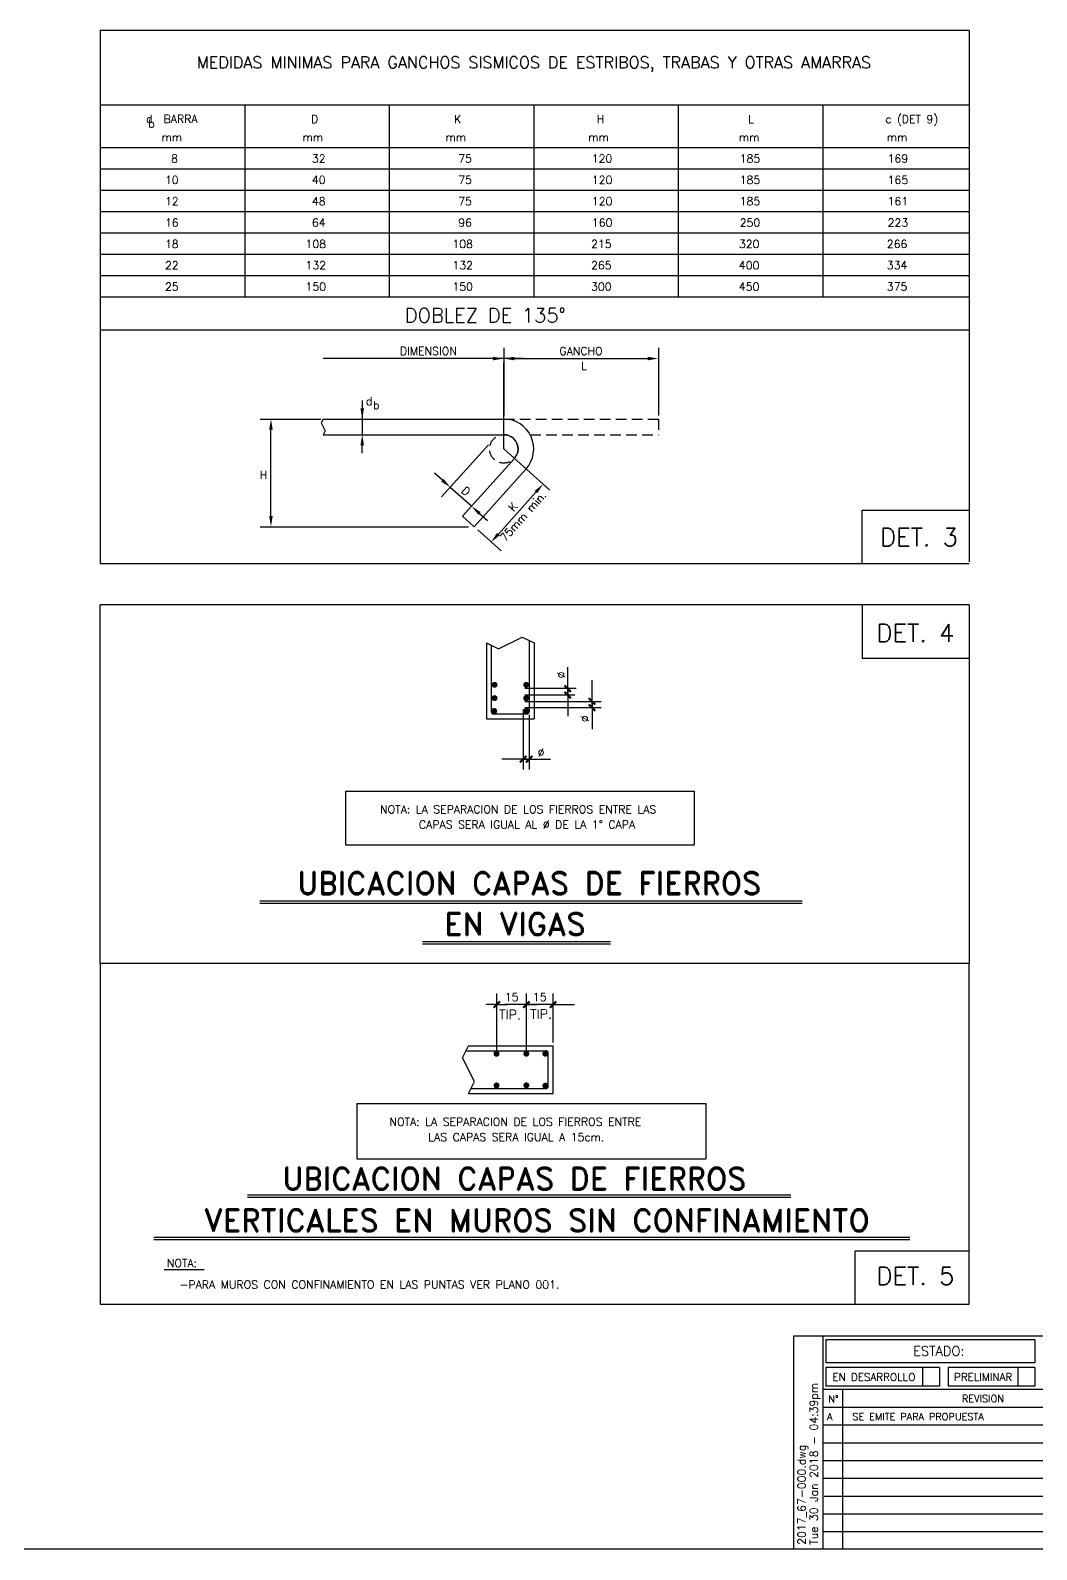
# Model space of a CAD drawing. Extents: x -5074 to 9257, y 66 to 14849.
# Drawn here: x 3174 to 4587, y 67 to 2202 of the extents above; entities that cross this region are included whole.
import ezdxf
from ezdxf.enums import TextEntityAlignment as Align

# ---------------------------------------------------------------- set-up
doc = ezdxf.new("R2010")
doc.units = 0
doc.header["$LTSCALE"] = 30
doc.header["$MEASUREMENT"] = 0
doc.linetypes.add('DASHED', pattern=[0.75, 0.5, -0.25])
doc.layers.get('0').update_dxf_attribs({"linetype": 'CONTINUOUS'})
for name, color, linetype in [('FORMATO', 7, 'CONTINUOUS'), ('RLA-CONTORNOS', 3, 'CONTINUOUS'), ('RLA-CORTES', 5, 'CONTINUOUS'), ('RLA-FORMATO', 7, 'CONTINUOUS'), ('RLA-TEXTOS1', 9, 'CONTINUOUS'), ('RLA-TEXTOS2', 6, 'CONTINUOUS')]:
    doc.layers.add(name, color=color, linetype=linetype)
doc.styles.add('ROMAND', font='romand', dxfattribs={"height": 31.5})
doc.styles.add('ROMANS', font='romans.shx', dxfattribs={"height": 11.25})
doc.styles.add('SIETE50', font='ROMAND.SHX', dxfattribs={"height": 31.5})
doc.dimstyles.new('ING20', dxfattribs={"dimscale": 50, "dimtxt": 0.27, "dimasz": 0.3, "dimexe": 0.3, "dimexo": 1, "dimgap": 0.1, "dimtad": 1, "dimlfac": 0.4, "dimzin": 12, "dimdsep": 46, "dimtxsty": 'ROMANS', "dimblk1": 'TICK1', "dimblk2": 'TICK1', "dimsah": 1, "dimcen": 0.09, "dimse1": 1, "dimse2": 1, "dimclrd": 2, "dimclre": 1, "dimclrt": 3, "dimadec": 0, "dimazin": 0, "dimtfac": 1, "dimtix": 1, "dimtmove": 2, "dimatfit": 3, "dimldrblk": 'TICK1', "dimfxl": 1, "dimtolj": 1, "dimtzin": 12, "dimarcsym": 0})

# ---------------------------------------------------------------- blocks, each defined once
blk = doc.blocks.new('TICK1')
at = {"color": 2}
for points in [[(0, 0), (-1, 0)], [(0, 0), (1, 0)]]:
    blk.add_lwpolyline(points, dxfattribs=at)
at = {"color": 2, "const_width": 0.2}
blk.add_lwpolyline([(-0.3, -0.3), (0.3, 0.3)], dxfattribs=at)
blk = doc.blocks.new('*D21')
at = {"layer": 'RLA-CORTES', "color": 2, "lineweight": -2, "transparency": 16777216}
for p, q in [((3928.5, 1292), (3928.5, 1307)), ((3928.5, 1268.1), (3928.5, 1277)), ((3928.5, 1253.1), (3928.5, 1238.1))]:
    blk.add_line(p, q, dxfattribs=at)
at = {"layer": 'RLA-CORTES', "color": 2, "lineweight": -2, "transparency": 16777216, "xscale": 15, "yscale": 15, "zscale": 15}
for p, rotation in [((3928.5, 1277), 270), ((3928.5, 1268.1), 90)]:
    blk.add_blockref('TICK1', p, dxfattribs=dict(at, rotation=rotation))
at = {"layer": 'RLA-CORTES', "color": 3, "transparency": 16777216, "insert": (3919.5, 1296.1), "char_height": 11.25, "attachment_point": 5, "rotation": 90, "style": 'ROMANS'}
blk.add_mtext('\\A1;%%C', dxfattribs=at)
blk = doc.blocks.new('*D22')
at = {"layer": 'RLA-CORTES', "color": 2, "lineweight": -2, "transparency": 16777216}
for p, q in [((3962.7, 1274.1), (3962.7, 1289.1)), ((3962.7, 1250.2), (3962.7, 1259.1)), ((3962.7, 1235.2), (3962.7, 1220.2))]:
    blk.add_line(p, q, dxfattribs=at)
at = {"layer": 'RLA-CORTES', "color": 2, "lineweight": -2, "transparency": 16777216, "xscale": 15, "yscale": 15, "zscale": 15}
for p, rotation in [((3962.7, 1259.1), 270), ((3962.7, 1250.2), 90)]:
    blk.add_blockref('TICK1', p, dxfattribs=dict(at, rotation=rotation))
at = {"layer": 'RLA-CORTES', "color": 3, "transparency": 16777216, "insert": (3952.8, 1234.7), "char_height": 11.25, "attachment_point": 5, "rotation": 90, "style": 'ROMANS'}
blk.add_mtext('\\A1;%%C', dxfattribs=at)
blk = doc.blocks.new('*D23')
at = {"layer": 'RLA-CORTES', "color": 2, "lineweight": -2, "transparency": 16777216}
for p, q in [((3851, 1177.8), (3836, 1177.8)), ((3866, 1177.8), (3874.5, 1177.8)), ((3889.5, 1177.8), (3904.5, 1177.8))]:
    blk.add_line(p, q, dxfattribs=at)
at = {"layer": 'RLA-CORTES', "color": 2, "lineweight": -2, "transparency": 16777216, "xscale": 15, "yscale": 15, "zscale": 15}
blk.add_blockref('TICK1', (3866, 1177.8), dxfattribs=at)
at = {"layer": 'RLA-CORTES', "color": 2, "lineweight": -2, "transparency": 16777216, "xscale": 15, "yscale": 15, "zscale": 15, "rotation": 180}
blk.add_blockref('TICK1', (3874.5, 1177.8), dxfattribs=at)
at = {"layer": 'RLA-CORTES', "color": 3, "transparency": 16777216, "insert": (3891.1, 1187.1), "char_height": 11.25, "attachment_point": 5, "style": 'ROMANS'}
blk.add_mtext('\\A1;%%c', dxfattribs=at)
blk = doc.blocks.new('*D33')
at = {"layer": 'RLA-CORTES', "color": 2, "lineweight": -2, "transparency": 16777216}
for p, q in [((3855.4, 832.9), (3840.4, 832.9)), ((3907.9, 832.9), (3870.4, 832.9)), ((3922.9, 832.9), (3937.9, 832.9))]:
    blk.add_line(p, q, dxfattribs=at)
at = {"layer": 'RLA-CORTES', "color": 2, "lineweight": -2, "transparency": 16777216, "xscale": 15, "yscale": 15, "zscale": 15}
blk.add_blockref('TICK1', (3870.4, 832.9), dxfattribs=at)
at = {"layer": 'RLA-CORTES', "color": 2, "lineweight": -2, "transparency": 16777216, "xscale": 15, "yscale": 15, "zscale": 15, "rotation": 180}
blk.add_blockref('TICK1', (3907.9, 832.9), dxfattribs=at)
at = {"layer": 'RLA-CORTES', "color": 3, "transparency": 16777216, "insert": (3889.2, 843.5), "char_height": 11.25, "attachment_point": 5, "style": 'ROMANS'}
blk.add_mtext('\\A1;15', dxfattribs=at)
blk = doc.blocks.new('*D34')
at = {"layer": 'RLA-CORTES', "color": 2, "lineweight": -2, "transparency": 16777216}
blk.add_line((3855.4, 832.9), (3843.8, 832.9), dxfattribs=at)
at = {"layer": 'RLA-CORTES', "color": 2, "lineweight": -2, "transparency": 16777216, "xscale": 15, "yscale": 15, "zscale": 15, "rotation": 180}
blk.add_blockref('TICK1', (3828.8, 832.9), dxfattribs=at)
at = {"layer": 'RLA-CORTES', "color": 2, "lineweight": -2, "transparency": 16777216, "xscale": 15, "yscale": 15, "zscale": 15}
blk.add_blockref('TICK1', (3870.4, 832.9), dxfattribs=at)
at = {"layer": 'RLA-CORTES', "color": 3, "transparency": 16777216, "insert": (3849.6, 843.5), "char_height": 11.25, "attachment_point": 5, "style": 'ROMANS'}
blk.add_mtext('\\A1;15', dxfattribs=at)
blk = doc.blocks.new('viñeta-rl')
at = {"layer": 'RLA-FORMATO', "color": 2, "linetype": 'Continuous'}
for p, q in [((-797.5, 298.8), (-1441, 298.8)), ((-1441, 298.8), (-1441, -1.2)), ((-1400, 298.8), (-1400, 0)), ((-1395.5, 293.8), (-1395.5, 261.3)), ((-1101.9, 293.8), (-1395.5, 293.8)), ((-1101.9, 293.8), (-1101.9, 261.3)), ((-1101.9, 261.3), (-1395.5, 261.3)), ((-1395.5, 254.6), (-1395.5, 228.6)), ((-1235.8, 254.6), (-1395.5, 254.6)), ((-1223.8, 254.6), (-1223.8, 228.6)), ((-1101.9, 254.6), (-1223.8, 254.6)), ((-797.5, 223.6), (-1400, 223.6)), ((-1235.8, 228.6), (-1395.5, 228.6)), ((-1372.5, 223.6), (-1372.5, 0)), ((-1101.9, 228.6), (-1223.8, 228.6)), ((-797.5, 198.6), (-1400, 198.6)), ((-797.5, 173.6), (-1400, 173.6)), ((-797.5, 148.6), (-1400, 148.6)), ((-797.5, 123.6), (-1400, 123.6)), ((-797.5, 98.6), (-1400, 98.6)), ((-795.7, 73.6), (-1398.2, 73.6)), ((-797.5, 48.6), (-1400, 48.6)), ((-797.5, 23.6), (-1400, 23.6))]:
    blk.add_line(p, q, dxfattribs=at)
at = {"layer": 'RLA-FORMATO', "color": 2}
for p, q in [((-1260, 254.6), (-1260, 228.6)), ((-1235.8, 254.6), (-1235.8, 228.6)), ((-1126.1, 254.6), (-1126.1, 228.6)), ((-1101.9, 254.6), (-1101.9, 228.6))]:
    blk.add_line(p, q, dxfattribs=at)
at = {"layer": 'RLA-FORMATO', "color": 5, "style": 'ROMAND'}
blk.add_text('ESTADO:', height=13.33, dxfattribs=at).set_placement((-1236.9, 277.9), align=Align.MIDDLE)
at = {"layer": 'RLA-FORMATO', "color": 4, "style": 'ROMAND'}
for s, height, p in [('EN DESARROLLO', 10.667, (-1328.2, 241.3)), ('PRELIMINAR', 10.67, (-1174.7, 241.3))]:
    blk.add_text(s, height=height, dxfattribs=at).set_placement(p, align=Align.MIDDLE)
at = {"layer": 'RLA-FORMATO', "color": 3, "linetype": 'Continuous', "style": 'ROMAND'}
blk.add_text('N%%D', height=10, dxfattribs=at).set_placement((-1385, 202.6), align=Align.BOTTOM_CENTER)
blk.add_text('REVISION', height=10, dxfattribs=at).set_placement((-1175, 211.1), align=Align.MIDDLE)
at = {"layer": 'RLA-FORMATO', "color": 4, "style": 'ROMAND'}
for tag, p in [('DESAR', (-1255.8, 233.3)), ('PRELIM', (-1123.1, 233.3)), ('PROP', (-989.6, 233.3)), ('CONST', (-823.7, 233.3))]:
    blk.add_attdef(tag, p, '', height=16, dxfattribs=at)
at = {"layer": 'RLA-FORMATO', "color": 2, "style": 'ROMANS'}
for tag, p, height in [('REVNO1', (-1394.1, 180.6), 10), ('DETNO1', (-1358.4, 180.6), 10), ('FECHA1', (-880.5, 180.6), 10), ('REVNO2', (-1394.1, 155.6), 10), ('DETNO2', (-1358.4, 155.6), 10), ('FECHA2', (-880.5, 155.6), 10), ('REVNO3', (-1394.1, 130.6), 10), ('DETNO3', (-1358.4, 130.6), 10), ('FECHA3', (-880.5, 130.6), 10), ('REVNO4', (-1394.1, 105.6), 10), ('DETNO4', (-1358.4, 105.6), 10), ('FECHA4', (-880.5, 105.6), 10), ('REVNO5', (-1394.1, 80.6), 11.2), ('DETNO5', (-1358.4, 80.6), 10), ('FECHA5', (-880.5, 80.6), 10), ('REVNO6', (-1392.3, 55.6), 10), ('DETNO6', (-1356.6, 55.6), 10), ('FECHA6', (-878.7, 55.6), 10), ('INGENIERO', (-741.1, 33.4), 10), ('DIBUJANTE', (-571.6, 33.4), 10), ('REVNO7', (-1394.1, 30.6), 10), ('DETNO7', (-1358.4, 30.6), 10), ('FECHA7', (-880.5, 30.6), 10), ('REVNO8', (-1394.1, 8.6), 10), ('DETNO8', (-1358.4, 8.6), 10), ('FECHA8', (-880.5, 8.6), 10), ('PROYECTISTA', (-740.9, 4.8), 10), ('INGENIERO', (-568.6, 4.6), 10)]:
    blk.add_attdef(tag, p, '', height=height, dxfattribs=at)
for tag, p in [('PERSNO1', (-946.6, 180.6)), ('PERSNO2', (-946.6, 155.6)), ('PERSNO3', (-946.6, 130.6)), ('PERSNO4', (-946.6, 105.6)), ('PERSNO5', (-946.6, 80.6)), ('PERSNO6', (-946.6, 55.6)), ('PERSNO7', (-946.6, 30.6)), ('PERSNO8', (-946.6, 8.6))]:
    blk.add_attdef(tag, text='', height=10, dxfattribs=at).set_placement(p, align=Align.CENTER)
at = {"layer": 'RLA-FORMATO', "color": 5, "style": 'ROMAND'}
blk.add_attdef('PROYECTO', text='', height=16.9, dxfattribs=at).set_placement((-289.2, 165), align=Align.MIDDLE)
for tag, p in [('TITULO1', (-568, 108.2)), ('TITULO2', (-568, 74.2))]:
    blk.add_attdef(tag, p, '', height=20, dxfattribs=at)
at = {"layer": 'RLA-FORMATO', "color": 2, "style": 'ROMANS'}
for tag, p in [('NOMARCH', (-1424, 5.5)), ('FECHA', (-1406.9, 5.5))]:
    blk.add_attdef(tag, p, '', height=11.2, rotation=90, dxfattribs=at)
at = {"layer": 'RLA-FORMATO', "color": 5, "style": 'ROMAND', "width": 0.967839}
blk.add_attdef('NUMERO', text='', height=24, dxfattribs=at).set_placement((-290.3, 13.3), (-62.4, 13.3), align=Align.FIT)
at = {"layer": 'RLA-FORMATO', "color": 5, "style": 'ROMAND', "flags": 12}
blk.add_attdef('REVISION', text='', height=24, dxfattribs=at).set_placement((-24.5, 25.3), align=Align.MIDDLE)
blk = doc.blocks.new('*D50')
at = {"layer": 'RLA-CORTES', "color": 2, "lineweight": -2, "transparency": 16777216}
blk.add_line((3853.7, 1740.9), (4041, 1740.9), dxfattribs=at)
at = {"layer": 'RLA-CORTES', "color": 2, "transparency": 16777216}
for points in [[(3853.7, 1743.4), (3853.7, 1738.4), (3838.7, 1740.9)], [(4041, 1743.4), (4041, 1738.4), (4056, 1740.9)]]:
    blk.add_solid(points, dxfattribs=at)
at = {"layer": 'RLA-CORTES', "color": 3, "transparency": 16777216, "insert": (3947.3, 1751.5), "char_height": 11.25, "attachment_point": 5, "style": 'ROMANS'}
blk.add_mtext('\\A1;GANCHO', dxfattribs=at)
blk = doc.blocks.new('*D51')
at = {"layer": 'RLA-CORTES', "color": 2, "lineweight": -2, "transparency": 16777216}
for p, q in [((3752.4, 1570), (3741.2, 1580)), ((3793.4, 1533.3), (3763.6, 1559.9)), ((3804.5, 1523.3), (3815.7, 1513.2))]:
    blk.add_line(p, q, dxfattribs=at)
at = {"layer": 'RLA-CORTES', "color": 2, "transparency": 16777216}
for points in [[(3754.1, 1571.8), (3750.7, 1568.1), (3763.6, 1559.9)], [(3806.2, 1525.1), (3802.9, 1521.4), (3793.4, 1533.3)]]:
    blk.add_solid(points, dxfattribs=at)
at = {"layer": 'RLA-CORTES', "color": 3, "transparency": 16777216, "insert": (3785.5, 1554.5), "char_height": 11.25, "attachment_point": 5, "rotation": 318.1538, "style": 'ROMANS'}
blk.add_mtext('\\A1;D', dxfattribs=at)

msp = doc.modelspace()

# ---------------------------------------------------------------- linework, layer by layer
at = {"layer": 'RLA-CONTORNOS', "color": 2}
msp.add_lwpolyline([(3584.797, 1655.892), (3582.047, 1650.392), (3587.547, 1639.392), (3584.797, 1633.892)], dxfattribs=at)
at = {"layer": 'RLA-CORTES', "color": 1}
for p, q in [((3838.717, 1755.892), (3838.717, 1660.922)), ((4055.961, 1755.892), (4055.961, 1660.922)), ((3838.717, 1613.892), (3838.717, 1734.782)), ((3496.544, 1655.892), (3581.651, 1655.892)), ((3751.414, 1546.387), (3817.167, 1619.808)), ((3903.222, 1556.124), (3838.717, 1613.892)), ((3496.544, 1504.499), (3788.965, 1504.499)), ((3834.983, 1470.6), (3802.134, 1500.018)), ((3868.126, 1268.095), (3938.371, 1268.095)), ((3868.394, 1277.729), (3940.346, 1277.729)), ((3865.99, 1247.814), (3865.99, 1163.194)), ((3868.126, 1250.231), (3975.692, 1250.231)), ((3868.394, 1259.091), (3975.692, 1259.091)), ((3874.497, 1239.947), (3874.497, 1163.194)), ((3828.767, 761.72), (3828.767, 848.284)), ((3870.434, 761.72), (3870.434, 848.284)), ((3907.934, 779.754), (3907.934, 848.284))]:
    msp.add_line(p, q, dxfattribs=at)
at = {"layer": 'RLA-CORTES', "color": 2}
for p, q in [((3865.717, 1740.892), (3584.797, 1740.892)), ((3639.778, 1681.978), (3639.778, 1633.892)), ((3511.544, 1519.499), (3511.544, 1640.892)), ((3639.778, 1607.841), (3639.778, 1618.892)), ((3883.936, 1553.26), (3831.076, 1494.234)), ((4342.423, 1452.818), (4342.423, 1527.818)), ((4342.423, 1527.818), (4492.425, 1527.818)), ((3410.964, 1452.818), (4353.253, 1452.818)), ((3271.795, 891.357), (3271.795, 1394.932)), ((4492.423, 1394.932), (3271.795, 1394.932)), ((3831.164, 1332.8), (3864.497, 1349.467)), ((3864.497, 1349.467), (3881.164, 1341.134)), ((3814.497, 1341.134), (3831.164, 1332.8)), ((3821.164, 1337.8), (3821.164, 1244.761)), ((3874.497, 1344.467), (3874.497, 1244.761)), ((3824.497, 1241.428), (3871.164, 1241.428)), ((3271.795, 891.357), (4492.423, 891.357)), ((3271.795, 891.357), (3271.795, 411.818)), ((3271.795, 891.357), (4492.423, 891.357)), ((4492.423, 411.818), (4492.423, 891.357)), ((3780.728, 758.09), (3789.061, 774.757)), ((3797.394, 724.757), (3780.728, 758.09)), ((3785.728, 768.09), (3897.934, 768.09)), ((3901.267, 718.09), (3901.267, 764.757)), ((3789.061, 708.09), (3797.394, 724.757)), ((3792.394, 714.757), (3897.934, 714.757)), ((4332.587, 486.818), (4492.423, 486.818)), ((4332.587, 411.818), (4332.587, 486.818)), ((3271.795, 411.818), (4492.423, 411.818))]:
    msp.add_line(p, q, dxfattribs=at)
at = {"layer": 'RLA-CORTES', "color": 3}
for p, q in [((3584.797, 1655.892), (3838.717, 1655.892)), ((3584.797, 1633.892), (3838.717, 1633.892)), ((3853.616, 1600.549), (3780.741, 1519.176)), ((3870.004, 1585.872), (3797.13, 1504.499)), ((3780.741, 1519.176), (3797.13, 1504.499))]:
    msp.add_line(p, q, dxfattribs=at)
at = {"layer": 'RLA-CORTES', "color": 2, "linetype": 'DASHED'}
for p, q in [((3838.717, 1655.892), (4055.961, 1655.892)), ((4055.961, 1655.892), (4055.961, 1633.892)), ((3786.961, 1633.892), (3801.784, 1633.892)), ((3875.649, 1633.892), (4055.961, 1633.892))]:
    msp.add_line(p, q, dxfattribs=at)
at = {"layer": 'RLA-CORTES', "color": 2, "linetype": 'Continuous'}
for p, q in [((3271.795, 1452.818), (4492.423, 1452.818)), ((4342.423, 1394.932), (4342.423, 1319.932)), ((4492.423, 1394.932), (4492.423, 891.357)), ((4342.423, 1319.932), (4492.423, 1319.932))]:
    msp.add_line(p, q, dxfattribs=at)
at = {"layer": 'RLA-CORTES'}
for p, q in [((3814.497, 1341.134), (3814.497, 1234.761)), ((3881.164, 1341.134), (3881.164, 1234.761)), ((3814.497, 1234.761), (3881.164, 1234.761)), ((3789.061, 774.757), (3907.934, 774.757)), ((3907.934, 708.09), (3907.934, 774.757)), ((3789.061, 708.09), (3907.934, 708.09))]:
    msp.add_line(p, q, dxfattribs=at)
at = {"layer": 'RLA-CORTES', "color": 2, "const_width": 4.167}
for points in [[(3823.658, 1282.348, 1), (3827.825, 1282.348, 1)], [(3868.141, 1282.348, 1), (3872.307, 1282.348, 1)], [(3823.658, 1263.643, 1), (3827.825, 1263.643, 1)], [(3868.141, 1263.643, 1), (3872.307, 1263.643, 1)], [(3823.207, 1245.604, 1), (3827.374, 1245.604, 1)], [(3868.141, 1245.655, 1), (3872.307, 1245.655, 1)], [(3828.456, 761.734, 1), (3828.456, 765.901, 1)], [(3870.434, 761.734, 1), (3870.434, 765.901, 1)], [(3897.04, 761.734, 1), (3897.04, 765.901, 1)], [(3828.456, 717.251, 1), (3828.456, 721.418, 1)], [(3870.434, 717.251, 1), (3870.434, 721.418, 1)], [(3897.09, 716.8, 1), (3897.09, 720.967, 1)]]:
    msp.add_lwpolyline(points, format="xyb", close=True, dxfattribs=at)
at = {"layer": 'RLA-CORTES', "color": 2, "linetype": 'DASHED'}
msp.add_circle((3838.717, 1613.892), 20, dxfattribs=at)
at = {"layer": 'RLA-CORTES', "color": 3}
for radius, start in [(42, 318.153841), (20, 0), (20, 318.153841)]:
    msp.add_arc((3838.717, 1613.892), radius, start, 90, dxfattribs=at)
at = {"layer": 'RLA-CORTES', "color": 2}
for centre, start, end in [((3824.497, 1244.761), 180, 270), ((3871.164, 1244.761), 270, 0), ((3897.934, 764.757), 0, 90), ((3897.934, 718.09), 270, 0)]:
    msp.add_arc(centre, 3.333, start, end, dxfattribs=at)
for points in [[(3823.717, 1743.392), (3823.717, 1738.392), (3838.717, 1740.892)], [(3642.278, 1670.892), (3637.278, 1670.892), (3639.778, 1655.892)], [(3514.044, 1640.892), (3509.044, 1640.892), (3511.544, 1655.892)], [(3642.278, 1618.892), (3637.278, 1618.892), (3639.778, 1633.892)], [(3885.799, 1551.592), (3882.074, 1554.927), (3893.943, 1564.434)], [(3514.044, 1519.499), (3509.044, 1519.499), (3511.544, 1504.499)], [(3832.939, 1492.567), (3829.214, 1495.902), (3821.069, 1483.06)]]:
    msp.add_solid(points, dxfattribs=at)
at = {"layer": 'RLA-FORMATO', "color": 6, "linetype": 'Continuous'}
msp.add_line((-58.1, 68.098), (5686.9, 68.098), dxfattribs=at)
at = {"layer": 'RLA-TEXTOS1', "color": 2}
for p, q in [((3271.795, 2202.138), (3271.795, 1827.478)), ((4492.425, 2202.138), (3271.795, 2202.138)), ((4492.425, 2202.138), (4492.425, 1830.026)), ((3271.795, 2097.478), (4492.425, 2097.478)), ((3474.795, 2097.478), (3474.795, 1827.478)), ((3677.795, 2097.478), (3677.795, 1827.478)), ((3880.795, 2097.478), (3880.795, 1827.478)), ((4083.795, 2097.478), (4083.795, 1827.478)), ((4286.795, 2097.478), (4286.795, 1827.478)), ((3271.795, 2037.478), (4492.425, 2037.478)), ((3271.795, 2007.478), (4492.425, 2007.478)), ((3271.795, 1977.478), (4492.425, 1977.478)), ((3271.795, 1947.478), (4492.425, 1947.478)), ((3271.795, 1917.478), (4492.425, 1917.478)), ((3271.795, 1887.478), (4492.425, 1887.478)), ((3271.795, 1857.478), (4492.425, 1857.478)), ((3271.795, 1827.478), (4492.425, 1827.478)), ((3271.795, 1827.478), (4077.941, 1827.478)), ((3271.795, 1827.478), (3271.795, 1452.818)), ((4492.425, 1830.026), (4492.425, 1455.366)), ((3271.795, 1781.212), (4492.425, 1781.212)), ((3410.964, 1452.818), (4353.253, 1452.818))]:
    msp.add_line(p, q, dxfattribs=at)
at = {"layer": 'RLA-TEXTOS1', "color": 9}
for p, q in [((3616.213, 1133.059), (4106.331, 1133.059)), ((3616.213, 1133.059), (3616.213, 1057.576)), ((4106.331, 1133.059), (4106.331, 1057.576)), ((3616.213, 1057.576), (4106.331, 1057.576)), ((3632.392, 693.665), (4122.51, 693.665)), ((3632.392, 693.665), (3632.392, 616.039)), ((4122.51, 693.665), (4122.51, 616.039)), ((3632.392, 616.039), (4122.51, 616.039))]:
    msp.add_line(p, q, dxfattribs=at)
at = {"layer": 'RLA-TEXTOS1'}
msp.add_line((3361.448, 460.489), (3417.84, 460.489), dxfattribs=at)
at = {"layer": 'RLA-TEXTOS2', "color": 6}
for p, q in [((3496.031, 978.822), (4257.863, 978.822)), ((3496.031, 975.489), (4257.863, 975.489)), ((3724.473, 921.455), (3988.749, 921.455)), ((3724.473, 918.121), (3988.749, 918.121)), ((3478.441, 565.661), (4241.885, 565.661)), ((3478.441, 562.328), (4242.098, 562.328)), ((3346.782, 505.858), (4409.437, 505.858)), ((3346.782, 502.525), (4409.437, 502.525))]:
    msp.add_line(p, q, dxfattribs=at)

# ---------------------------------------------------------------- block references
at = {"layer": 'RLA-FORMATO'}
ref = msp.add_blockref('viñeta-rl', (5686.902, 68.097), dxfattribs=at)
ref.add_attrib('NOMARCH', '2017_67-000.dwg', (4262.861, 73.624), dxfattribs={"layer": '0', "color": 2, "height": 11.25, "rotation": 90, "style": 'ROMANS'})
ref.add_attrib('FECHA', 'Tue 30 Jan 2018 - 04:39pm', (4279.955, 73.624), dxfattribs={"layer": '0', "color": 2, "height": 11.25, "rotation": 90, "style": 'ROMANS'})
ref.add_attrib('REVNO1', 'A', (4292.822, 248.745), dxfattribs={"layer": 'FORMATO', "color": 2, "height": 10, "style": 'ROMANS'})
ref.add_attrib('DETNO1', 'SE EMITE PARA PROPUESTA', (4328.501, 248.745), dxfattribs={"layer": 'FORMATO', "color": 2, "height": 10, "style": 'ROMANS'})

# ---------------------------------------------------------------- texts
at = {"layer": 'RLA-CORTES', "color": 5, "style": 'ROMANS'}
for s, p in [('DET. 3', (4422.173, 1477.294)), ('DET. 4', (4417.129, 1342.689)), ('DET. 5', (4417.129, 439.06))]:
    msp.add_text(s, height=25, dxfattribs=at).set_placement(p, align=Align.CENTER)
at = {"layer": 'RLA-CORTES', "color": 9, "style": 'ROMANS'}
for p in [(3847.441, 812.342), (3891.167, 813.074)]:
    msp.add_text('TIP.', height=12.96, dxfattribs=at).set_placement(p, align=Align.CENTER)
at = {"layer": 'RLA-CORTES', "color": 3, "char_height": 11.25, "attachment_point": 5, "style": 'ROMANS'}
for s, insert in [('\\A1;DIMENSION', (3732.757, 1751.517)), ('\\A1;L', (3951.391, 1730.72)), ('\\A1;d', (3649.525, 1681.16)), ('\\A1;b', (3659.767, 1675.51))]:
    msp.add_mtext(s, dxfattribs=dict(at, insert=insert))
for s, insert, rotation in [('\\A1;H', (3501.098, 1577.528), 180), ('\\A1;75mm min.', (3865.768, 1519.138), 48.153841), ('\\A1;K', (3851.62, 1532.511), 48.153841)]:
    msp.add_mtext(s, dxfattribs=dict(at, insert=insert, rotation=rotation))
at = {"layer": 'RLA-TEXTOS1', "color": 5, "style": 'ROMANS'}
for s, height, p in [('MEDIDAS MINIMAS PARA GANCHOS SISMICOS DE ESTRIBOS, TRABAS Y OTRAS AMARRAS', 16.4, (3881.121, 2154.608)), ('DOBLEZ DE 135°', 20, (3812.751, 1801.699))]:
    msp.add_text(s, height=height, dxfattribs=at).set_placement(p, align=Align.MIDDLE)
at = {"layer": 'RLA-TEXTOS1', "color": 9, "linetype": 'ByBlock', "style": 'ROMANS'}
for s, p in [('d  BARRA', (3372.268, 2072.073)), ('b', (3343.776, 2065.631)), ('D', (3573.049, 2071.781)), ('K', (3773.975, 2071.781)), ('H', (3974.471, 2071.781)), ('L', (4186.149, 2071.781)), ('c (DET 9)', (4411.9, 2071.781)), ('mm', (3372.268, 2046.319)), ('mm', (3570.424, 2046.319)), ('mm', (3771.35, 2046.319)), ('mm', (3971.846, 2046.319)), ('mm', (4183.524, 2046.319)), ('mm', (4391.357, 2046.319)), ('8', (3376.086, 2016.319)), ('32', (3578.715, 2016.319)), ('75', (3784.395, 2016.319)), ('120', (3976.727, 2016.319)), ('185', (4184.587, 2016.319)), ('169', (4392.421, 2016.319)), ('10', (3372.268, 1986.319)), ('40', (3578.715, 1986.319)), ('75', (3784.395, 1986.319)), ('120', (3976.91, 1986.319)), ('185', (4184.587, 1986.319)), ('165', (4392.421, 1986.319)), ('12', (3372.268, 1956.319)), ('48', (3578.715, 1956.319)), ('75', (3784.395, 1956.319)), ('120', (3976.91, 1956.319)), ('185', (4184.587, 1956.319)), ('161', (4392.421, 1956.319)), ('16', (3372.268, 1926.319)), ('64', (3578.715, 1926.319)), ('96', (3784.395, 1926.319)), ('160', (3976.91, 1926.319)), ('250', (4184.587, 1926.319)), ('223', (4392.421, 1926.319)), ('18', (3372.268, 1896.319)), ('108', (3574.533, 1896.319)), ('108', (3780.973, 1896.319)), ('215', (3975.809, 1896.319)), ('320', (4183.486, 1896.319)), ('266', (4391.32, 1896.319)), ('22', (3372.268, 1866.319)), ('132', (3574.533, 1866.319)), ('132', (3780.973, 1866.319)), ('265', (3975.809, 1866.319)), ('400', (4183.486, 1866.319)), ('334', (4391.32, 1866.319)), ('25', (3372.268, 1836.319)), ('150', (3574.533, 1836.319)), ('150', (3780.973, 1836.319)), ('300', (3975.809, 1836.319)), ('450', (4183.486, 1836.319)), ('375', (4391.32, 1836.319))]:
    msp.add_text(s, height=11.25, dxfattribs=at).set_placement(p, align=Align.CENTER)
at = {"layer": 'RLA-TEXTOS1', "color": 9, "style": 'ROMANS'}
for s, p in [('NOTA: LA SEPARACION DE LOS FIERROS ENTRE LAS', (3858.938, 1101.682)), ('CAPAS SERA IGUAL AL %%c DE LA 1° CAPA', (3871.337, 1080.294)), ('NOTA: LA SEPARACION DE LOS FIERROS ENTRE', (3855.028, 662.494)), (' LAS CAPAS SERA IGUAL A 15cm.', (3852.42, 641.022))]:
    msp.add_text(s, height=11.25, dxfattribs=at).set_placement(p, align=Align.CENTER)
at = {"layer": 'RLA-TEXTOS1', "style": 'ROMANS'}
for s, p in [('NOTA:', (3365.26, 463.987)), ('-PARA MUROS CON CONFINAMIENTO EN LAS PUNTAS VER PLANO 001.', (3382.99, 433.703))]:
    msp.add_text(s, height=11.252, dxfattribs=at).set_placement(p)
at = {"layer": 'RLA-TEXTOS2', "color": 6, "style": 'SIETE50'}
for s, p in [('UBICACION CAPAS DE FIERROS ', (3885.363, 987.805)), ('EN VIGAS', (3854.378, 930.438)), ('UBICACION CAPAS DE FIERROS', (3853.653, 572.649)), (' VERTICALES EN MUROS SIN CONFINAMIENTO', (3874.303, 513.889))]:
    msp.add_text(s, height=31.5, dxfattribs=at).set_placement(p, align=Align.CENTER)

# ---------------------------------------------------------------- dimensions: what is measured, and where the dimension line sits
at = {"layer": 'RLA-CORTES'}
dim = msp.add_linear_dim(base=(4055.961, 1740.892), p1=(3838.717, 1740.892), p2=(4055.961, 1740.892), text='GANCHO', dimstyle='ING20', dxfattribs=at)
dim.commit()
dim.dimension.update_dxf_attribs({"geometry": '*D50', "text_midpoint": (3947.339, 1751.517)})
dim = msp.add_linear_dim(base=(3763.558, 1559.947), p1=(3793.355, 1533.261), p2=(3763.558, 1559.947), angle=138.153841, text='D', dimstyle='ING20', dxfattribs=at)
dim.commit()
dim.dimension.update_dxf_attribs({"geometry": '*D51', "text_midpoint": (3785.545, 1554.519)})
at = {"layer": 'RLA-CORTES', "color": 2}
for base, p1, p2, picture, middle in [((3928.504, 1276.955), (3926.677, 1268.095), (3926.677, 1276.955), '*D21', (3919.456, 1296.072)), ((3962.719, 1259.091), (3960.892, 1250.231), (3960.892, 1259.091), '*D22', (3952.826, 1234.715))]:
    dim = msp.add_linear_dim(base=base, p1=p1, p2=p2, angle=90, text='%%C', dimstyle='ING20', dxfattribs=at)
    dim.commit()
    dim.dimension.update_dxf_attribs({"geometry": picture, "text_midpoint": middle, "dimtype": 160})
dim = msp.add_linear_dim(base=(3874.497, 1177.806), p1=(3865.99, 1174.519), p2=(3874.497, 1174.519), text='%%c', dimstyle='ING20', dxfattribs=at)
dim.commit()
dim.dimension.update_dxf_attribs({"geometry": '*D23', "text_midpoint": (3891.068, 1187.08), "dimtype": 160})
for base, p1, p2, picture, middle in [((3828.767, 832.902), (3870.434, 836.635), (3828.767, 836.635), '*D34', (3849.6, 843.527)), ((3870.434, 832.902), (3907.934, 836.635), (3870.434, 836.635), '*D33', (3889.184, 843.527))]:
    dim = msp.add_linear_dim(base=base, p1=p1, p2=p2, text='15', dimstyle='ING20', dxfattribs=at)
    dim.commit()
    dim.dimension.update_dxf_attribs({"geometry": picture, "text_midpoint": middle})

doc.saveas('drawing.dxf')
